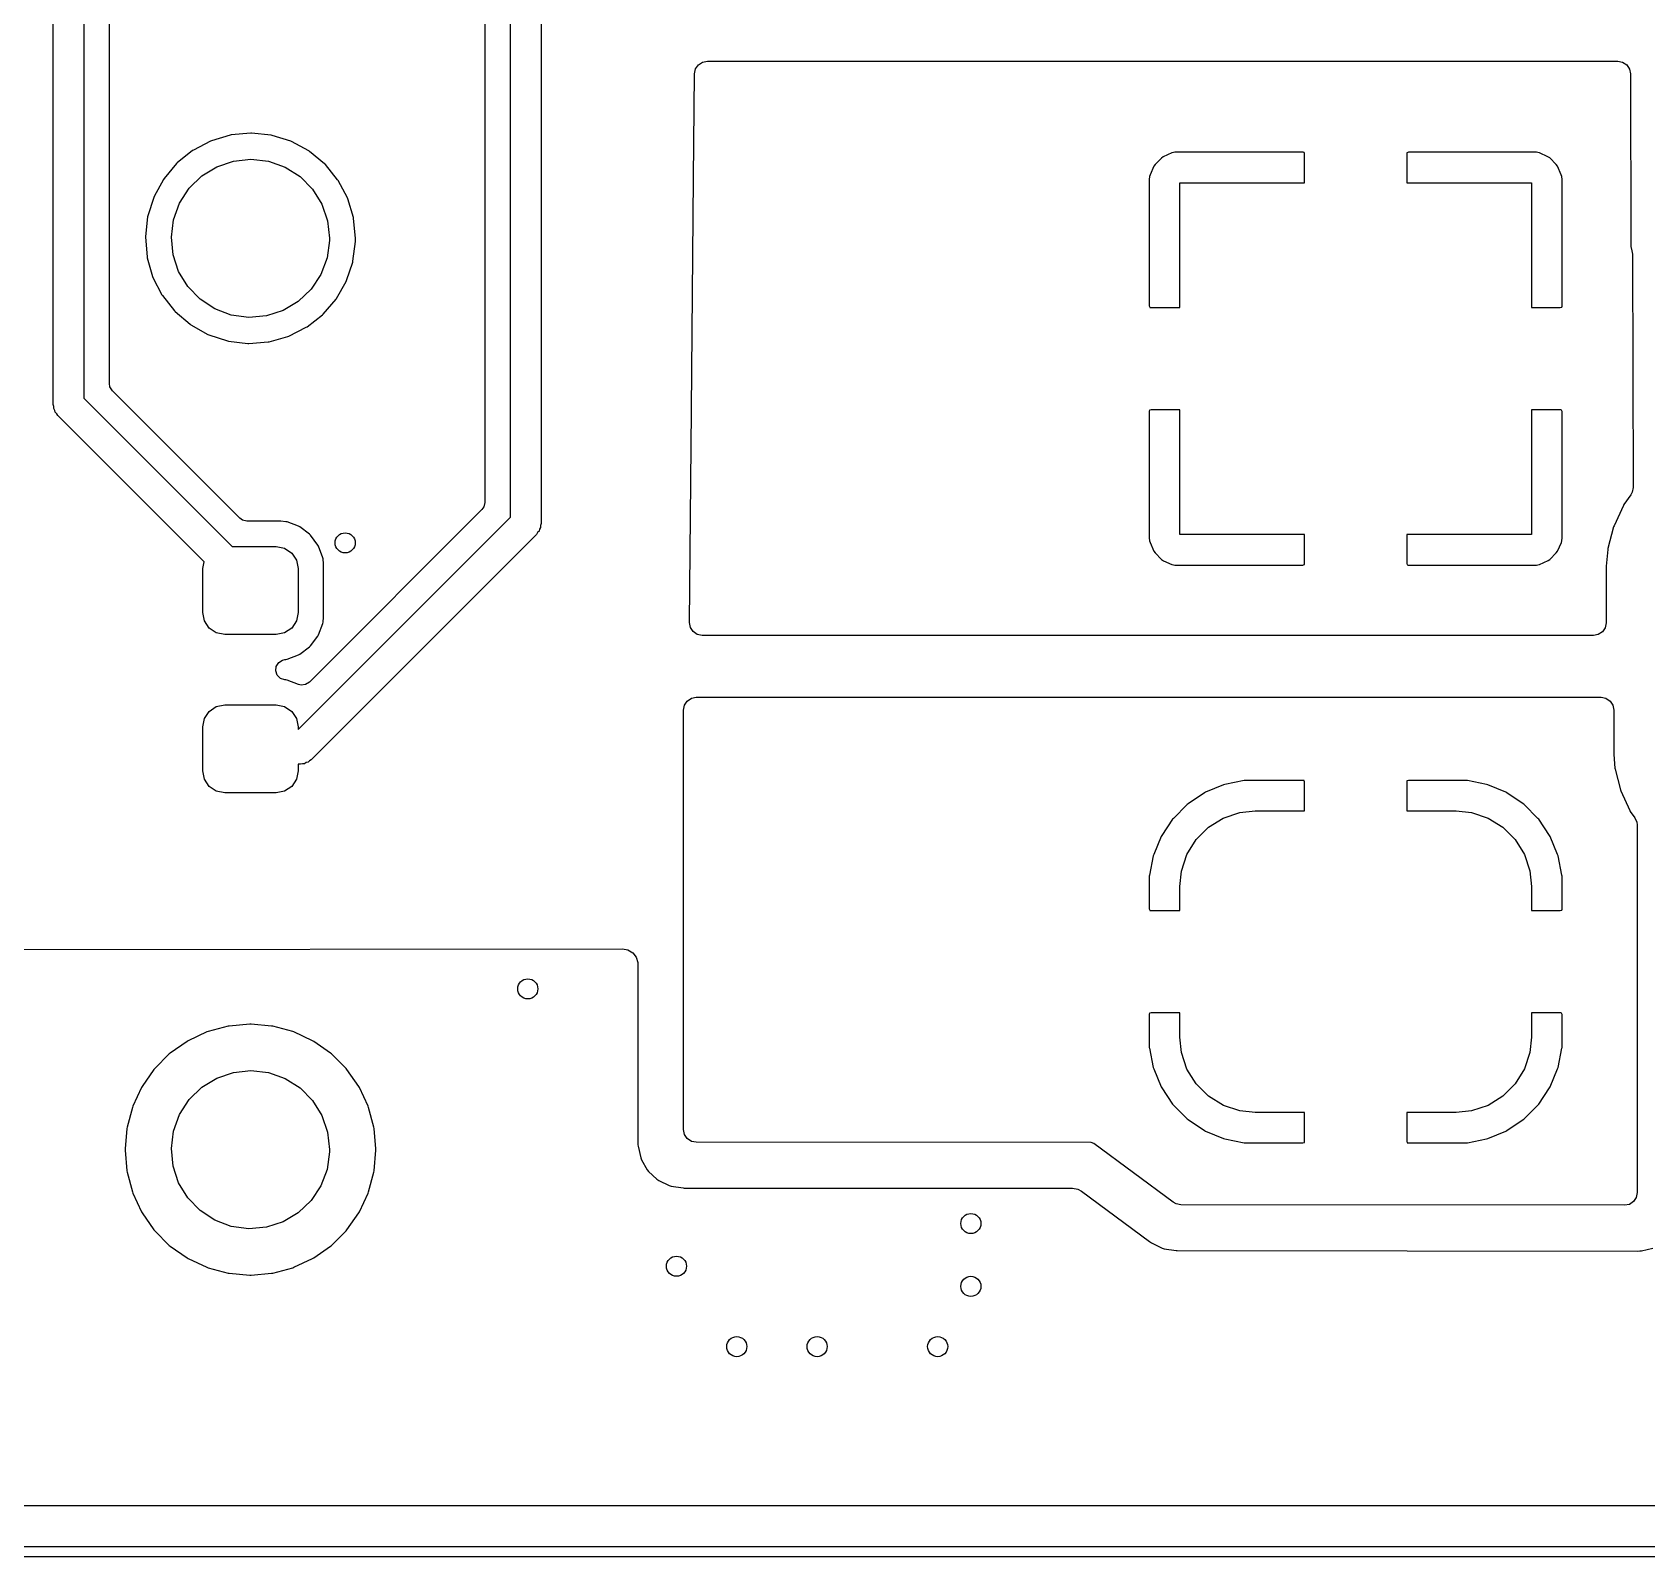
# Model space of a CAD drawing. Extents: x 0 to 4.25, y -4.33 to 0.
# Drawn here: x 2.71 to 3.342, y -4.333 to -3.736 of the extents above; entities that cross this region are included whole.
import ezdxf

# ---------------------------------------------------------------- set-up
doc = ezdxf.new("R2010")
doc.units = 0
doc.header["$MEASUREMENT"] = 0
doc.layers.add('BLACK', color=7, linetype='CONTINUOUS')

msp = doc.modelspace()

# ---------------------------------------------------------------- linework, layer by layer
at = {"layer": 'BLACK', "linetype": 'CONTINUOUS'}
for p, q in [((2.90915, -3.42784), (2.90915, -3.92795)), ((2.89715, -3.92547), (2.89715, -3.43033)), ((2.88717, -3.43612), (2.88717, -3.91968)), ((2.71802, -3.88139), (2.71802, -3.49304)), ((2.73002, -3.64525), (2.73002, -3.8789)), ((2.74, -3.87311), (2.74, -3.679)), ((2.96932, -3.7518), (2.96972, -3.74989)), ((2.96972, -3.74989), (2.97082, -3.74828)), ((2.97082, -3.74828), (2.97245, -3.74721)), ((2.97245, -3.74721), (2.97432, -3.74685)), ((2.97432, -3.74685), (3.33103, -3.74684)), ((3.33103, -3.74684), (3.33294, -3.74722)), ((3.33294, -3.74722), (3.33457, -3.74831)), ((3.33457, -3.74831), (3.33565, -3.74993)), ((3.33565, -3.74993), (3.33603, -3.75184)), ((2.96894, -3.79266), (2.96932, -3.7518)), ((3.33603, -3.75184), (3.33613, -3.81948)), ((2.78738, -3.77583), (2.78003, -3.77799)), ((2.78775, -3.77576), (2.78738, -3.77583)), ((2.79537, -3.77507), (2.78775, -3.77576)), ((2.79575, -3.77507), (2.79537, -3.77507)), ((2.80336, -3.77587), (2.79575, -3.77507)), ((2.80374, -3.77595), (2.80336, -3.77587)), ((2.81105, -3.77821), (2.80374, -3.77595)), ((2.77258, -3.78189), (2.76661, -3.78669)), ((2.7729, -3.78168), (2.77258, -3.78189)), ((2.77968, -3.77814), (2.7729, -3.78168)), ((2.78003, -3.77799), (2.77968, -3.77814)), ((2.8114, -3.77836), (2.81105, -3.77821)), ((2.81813, -3.782), (2.8114, -3.77836)), ((2.81845, -3.78221), (2.81813, -3.782)), ((2.82435, -3.78709), (2.81845, -3.78221)), ((3.15629, -3.7828), (3.15297, -3.78428)), ((3.157, -3.78261), (3.15629, -3.7828)), ((3.15752, -3.78254), (3.157, -3.78261)), ((3.15781, -3.78253), (3.15752, -3.78254)), ((3.20781, -3.78253), (3.15781, -3.78253)), ((3.2081, -3.78259), (3.20781, -3.78253)), ((3.20814, -3.78262), (3.2081, -3.78259)), ((3.20825, -3.78303), (3.20814, -3.78262)), ((3.24845, -3.78274), (3.24839, -3.78303)), ((3.24848, -3.7827), (3.24845, -3.78274)), ((3.24907, -3.78253), (3.24848, -3.7827)), ((3.29888, -3.78253), (3.24907, -3.78253)), ((3.29917, -3.78254), (3.29888, -3.78253)), ((3.29967, -3.7826), (3.29917, -3.78254)), ((3.30038, -3.7828), (3.29967, -3.7826)), ((3.3037, -3.78426), (3.30038, -3.7828)), ((2.76634, -3.78695), (2.76142, -3.79282)), ((2.76661, -3.78669), (2.76634, -3.78695)), ((2.77619, -3.7918), (2.78208, -3.78818)), ((2.78208, -3.78818), (2.78862, -3.78595)), ((2.78862, -3.78595), (2.79549, -3.78523)), ((2.79549, -3.78523), (2.80235, -3.78605)), ((2.80235, -3.78605), (2.80887, -3.78837)), ((2.80887, -3.78837), (2.8147, -3.79207)), ((2.82462, -3.78736), (2.82435, -3.78709)), ((2.82945, -3.79329), (2.82462, -3.78736)), ((3.14923, -3.78803), (3.14776, -3.79135)), ((3.14973, -3.78729), (3.14923, -3.78803)), ((3.15224, -3.78478), (3.14973, -3.78729)), ((3.15297, -3.78428), (3.15224, -3.78478)), ((3.20831, -3.78321), (3.20825, -3.78303)), ((3.20831, -3.79449), (3.20831, -3.78321)), ((3.24839, -3.78303), (3.24839, -3.79449)), ((3.30444, -3.78477), (3.3037, -3.78426)), ((3.30695, -3.78728), (3.30444, -3.78477)), ((3.30746, -3.78801), (3.30695, -3.78728)), ((3.30893, -3.79133), (3.30746, -3.78801)), ((2.76121, -3.79313), (2.75752, -3.79984)), ((2.76142, -3.79282), (2.76121, -3.79313)), ((2.77125, -3.79664), (2.77619, -3.7918)), ((2.8147, -3.79207), (2.81957, -3.79697)), ((2.82966, -3.79361), (2.82945, -3.79329)), ((2.83326, -3.80037), (2.82966, -3.79361)), ((2.96808, -3.88334), (2.96894, -3.79285)), ((2.96894, -3.79285), (2.96894, -3.79266)), ((3.1475, -3.79257), (3.14749, -3.79285)), ((3.14749, -3.79285), (3.14749, -3.84267)), ((3.14756, -3.79206), (3.1475, -3.79257)), ((3.14776, -3.79135), (3.14756, -3.79206)), ((3.15945, -3.84335), (3.15945, -3.79449)), ((3.15945, -3.79449), (3.20831, -3.79449)), ((3.24839, -3.79449), (3.29724, -3.79449)), ((3.29724, -3.79449), (3.29724, -3.84335)), ((3.30912, -3.79204), (3.30893, -3.79133)), ((3.30919, -3.79256), (3.30912, -3.79204)), ((3.3092, -3.79285), (3.30919, -3.79256)), ((3.3092, -3.84285), (3.3092, -3.79285)), ((2.75737, -3.80019), (2.75505, -3.80748)), ((2.75752, -3.79984), (2.75737, -3.80019)), ((2.76751, -3.80244), (2.77125, -3.79664)), ((2.81957, -3.79697), (2.82323, -3.80283)), ((2.8334, -3.80072), (2.83326, -3.80037)), ((2.83561, -3.80805), (2.8334, -3.80072)), ((2.75498, -3.80786), (2.75412, -3.81546)), ((2.75505, -3.80748), (2.75498, -3.80786)), ((2.76514, -3.80894), (2.76751, -3.80244)), ((2.82323, -3.80283), (2.82551, -3.80936)), ((2.83569, -3.80842), (2.83561, -3.80805)), ((2.76428, -3.8158), (2.76514, -3.80894)), ((2.82551, -3.80936), (2.82628, -3.81623)), ((2.83644, -3.81612), (2.83569, -3.80842)), ((2.75412, -3.81546), (2.75412, -3.81584)), ((2.75412, -3.81584), (2.75476, -3.82347)), ((2.76495, -3.82267), (2.76428, -3.8158)), ((2.82626, -3.81709), (2.8253, -3.82394)), ((2.82628, -3.81623), (2.82626, -3.81709)), ((2.83545, -3.82516), (2.83642, -3.81749)), ((2.83642, -3.81749), (2.83644, -3.81727)), ((2.83645, -3.81634), (2.83644, -3.81612)), ((2.83644, -3.81727), (2.83645, -3.81634)), ((3.33613, -3.81948), (3.33661, -3.82109)), ((2.75476, -3.82347), (2.75483, -3.82385)), ((2.75483, -3.82385), (2.75694, -3.8312)), ((2.76713, -3.82923), (2.76495, -3.82267)), ((2.8253, -3.82394), (2.82285, -3.8304)), ((2.83295, -3.8328), (2.83537, -3.82553)), ((2.83537, -3.82553), (2.83545, -3.82516)), ((3.33661, -3.82109), (3.33681, -3.82249)), ((3.33681, -3.82249), (3.33709, -3.91381)), ((2.75694, -3.8312), (2.75708, -3.83156)), ((2.75708, -3.83156), (2.76057, -3.83836)), ((2.77071, -3.83514), (2.76713, -3.82923)), ((2.82285, -3.8304), (2.81902, -3.83615)), ((2.82902, -3.8398), (2.8328, -3.83314)), ((2.8328, -3.83314), (2.83295, -3.8328)), ((2.76057, -3.83836), (2.76078, -3.83869)), ((2.76078, -3.83869), (2.76554, -3.84468)), ((2.77552, -3.84011), (2.77071, -3.83514)), ((2.81902, -3.83615), (2.81402, -3.84092)), ((2.8288, -3.84011), (2.82902, -3.8398)), ((2.76554, -3.84468), (2.7658, -3.84496)), ((2.7658, -3.84496), (2.77163, -3.84992)), ((2.7813, -3.8439), (2.77552, -3.84011)), ((2.78778, -3.84631), (2.7813, -3.8439)), ((2.80808, -3.84446), (2.80151, -3.8466)), ((2.81402, -3.84092), (2.80808, -3.84446)), ((2.82352, -3.84617), (2.8238, -3.8459)), ((2.8238, -3.8459), (2.8288, -3.84011)), ((3.14749, -3.84267), (3.14766, -3.84325)), ((3.14766, -3.84325), (3.1477, -3.84328)), ((3.1477, -3.84328), (3.14799, -3.84335)), ((3.14799, -3.84335), (3.15945, -3.84335)), ((3.29724, -3.84335), (3.30853, -3.84335)), ((3.30853, -3.84335), (3.30911, -3.84318)), ((3.30911, -3.84318), (3.30914, -3.84314)), ((3.30914, -3.84314), (3.3092, -3.84285)), ((2.77163, -3.84992), (2.77194, -3.85014)), ((2.77194, -3.85014), (2.77862, -3.85387)), ((2.79463, -3.84722), (2.78778, -3.84631)), ((2.80151, -3.8466), (2.79463, -3.84722)), ((2.81034, -3.85453), (2.81717, -3.85108)), ((2.81717, -3.85108), (2.81749, -3.85088)), ((2.81749, -3.85088), (2.82352, -3.84617)), ((2.77862, -3.85387), (2.77897, -3.85402)), ((2.77897, -3.85402), (2.78625, -3.85639)), ((2.78625, -3.85639), (2.78662, -3.85647)), ((2.78662, -3.85647), (2.79422, -3.85738)), ((2.79422, -3.85738), (2.7946, -3.85738)), ((2.7946, -3.85738), (2.80224, -3.8568)), ((2.80224, -3.8568), (2.80261, -3.85673)), ((2.80261, -3.85673), (2.80998, -3.85467)), ((2.80998, -3.85467), (2.81034, -3.85453)), ((2.74022, -3.87443), (2.74, -3.87311)), ((2.74117, -3.87594), (2.74022, -3.87443)), ((2.79107, -3.92585), (2.74117, -3.87594)), ((2.71822, -3.88215), (2.71802, -3.88139)), ((2.71822, -3.88294), (2.71822, -3.88215)), ((2.71862, -3.88363), (2.71822, -3.88294)), ((2.71882, -3.88439), (2.71862, -3.88363)), ((2.73002, -3.8789), (2.78811, -3.937)), ((2.96729, -3.96673), (2.96807, -3.88392)), ((2.96807, -3.88392), (2.96808, -3.88334)), ((3.14755, -3.88363), (3.14749, -3.88392)), ((3.14749, -3.88392), (3.14749, -3.93392)), ((3.14758, -3.8836), (3.14755, -3.88363)), ((3.14817, -3.88343), (3.14758, -3.8836)), ((3.15945, -3.88343), (3.14817, -3.88343)), ((3.15945, -3.93228), (3.15945, -3.88343)), ((3.29724, -3.88343), (3.29724, -3.93228)), ((3.30871, -3.88343), (3.29724, -3.88343)), ((3.309, -3.88349), (3.30871, -3.88343)), ((3.30903, -3.88352), (3.309, -3.88349)), ((3.3092, -3.8841), (3.30903, -3.88352)), ((3.3092, -3.93392), (3.3092, -3.8841)), ((2.71938, -3.88495), (2.71882, -3.88439)), ((2.71977, -3.88563), (2.71938, -3.88495)), ((2.7771, -3.94296), (2.71977, -3.88563)), ((3.33672, -3.91572), (3.33619, -3.91669)), ((3.33709, -3.91381), (3.33672, -3.91572)), ((2.88677, -3.92141), (2.886, -3.92251)), ((2.88717, -3.91968), (2.88677, -3.92141)), ((3.33327, -3.92093), (3.32957, -3.92885)), ((3.33348, -3.92056), (3.33327, -3.92093)), ((3.33619, -3.91669), (3.33348, -3.92056)), ((2.79217, -3.92662), (2.79107, -3.92585)), ((2.7939, -3.92702), (2.79217, -3.92662)), ((2.80702, -3.92702), (2.7939, -3.92702)), ((2.80723, -3.92703), (2.80702, -3.92702)), ((2.80915, -3.92724), (2.80723, -3.92703)), ((2.80963, -3.92735), (2.80915, -3.92724)), ((2.81412, -3.92904), (2.80963, -3.92735)), ((2.81398, -4.00864), (2.89715, -3.92547)), ((2.886, -3.92251), (2.81837, -3.99013)), ((2.90915, -3.92795), (2.90895, -3.92872)), ((2.81461, -3.9293), (2.81412, -3.92904)), ((2.81842, -3.93216), (2.81461, -3.9293)), ((2.81881, -3.93255), (2.81842, -3.93216)), ((2.82167, -3.93637), (2.81881, -3.93255)), ((2.90739, -3.9322), (2.81911, -4.02047)), ((2.90779, -3.93151), (2.90739, -3.9322)), ((2.90835, -3.93095), (2.90779, -3.93151)), ((2.90855, -3.93019), (2.90835, -3.93095)), ((2.90895, -3.92951), (2.90855, -3.93019)), ((2.90895, -3.92872), (2.90895, -3.92951)), ((3.14749, -3.93392), (3.14751, -3.93421)), ((3.14751, -3.93421), (3.14757, -3.93474)), ((3.20831, -3.93228), (3.15945, -3.93228)), ((3.20831, -3.94375), (3.20831, -3.93228)), ((3.29724, -3.93228), (3.24839, -3.93228)), ((3.24839, -3.93228), (3.24839, -3.94356)), ((3.30894, -3.93542), (3.30913, -3.93471)), ((3.30913, -3.93471), (3.30919, -3.93421)), ((3.30919, -3.93421), (3.3092, -3.93392)), ((3.32943, -3.92925), (3.32716, -3.9377)), ((3.32957, -3.92885), (3.32943, -3.92925)), ((2.78811, -3.937), (2.80536, -3.937)), ((2.80536, -3.937), (2.80866, -3.93766)), ((2.80866, -3.93766), (2.81145, -3.93952)), ((2.81145, -3.93952), (2.81332, -3.94232)), ((2.82194, -3.93685), (2.82167, -3.93637)), ((2.82362, -3.94135), (2.82194, -3.93685)), ((3.14757, -3.93474), (3.14776, -3.93544)), ((3.14776, -3.93544), (3.14924, -3.93876)), ((3.14924, -3.93876), (3.14974, -3.9395)), ((3.14974, -3.9395), (3.15225, -3.942)), ((3.30446, -3.94199), (3.30696, -3.93948)), ((3.30696, -3.93948), (3.30747, -3.93874)), ((3.30747, -3.93874), (3.30894, -3.93542)), ((3.32709, -3.93812), (3.32652, -3.94465)), ((3.32716, -3.9377), (3.32709, -3.93812)), ((2.77657, -3.94561), (2.7771, -3.94296)), ((2.77657, -3.96284), (2.77657, -3.94561)), ((2.81332, -3.94232), (2.81398, -3.94561)), ((2.81398, -3.94561), (2.81398, -3.96284)), ((2.82374, -3.94182), (2.82362, -3.94135)), ((2.82395, -3.94375), (2.82374, -3.94182)), ((2.82396, -3.94396), (2.82395, -3.94375)), ((2.82396, -3.96449), (2.82396, -3.94396)), ((3.15225, -3.942), (3.15299, -3.94251)), ((3.15299, -3.94251), (3.15631, -3.94398)), ((3.15631, -3.94398), (3.15702, -3.94417)), ((3.15702, -3.94417), (3.15753, -3.94423)), ((3.15753, -3.94423), (3.15781, -3.94424)), ((3.15781, -3.94424), (3.20763, -3.94424)), ((3.20763, -3.94424), (3.20821, -3.94407)), ((3.20821, -3.94407), (3.20824, -3.94403)), ((3.20824, -3.94403), (3.20831, -3.94375)), ((3.24839, -3.94356), (3.24856, -3.94415)), ((3.24856, -3.94415), (3.2486, -3.94418)), ((3.2486, -3.94418), (3.24888, -3.94424)), ((3.24888, -3.94424), (3.29888, -3.94424)), ((3.29888, -3.94424), (3.29917, -3.94423)), ((3.29917, -3.94423), (3.2997, -3.94416)), ((3.2997, -3.94416), (3.3004, -3.94397)), ((3.3004, -3.94397), (3.30372, -3.9425)), ((3.30372, -3.9425), (3.30446, -3.94199)), ((3.32652, -3.94465), (3.32651, -3.94486)), ((3.32651, -3.94486), (3.32651, -3.96685)), ((2.77723, -3.96613), (2.77657, -3.96284)), ((2.7791, -3.96893), (2.77723, -3.96613)), ((2.81332, -3.96613), (2.81145, -3.96893)), ((2.81398, -3.96284), (2.81332, -3.96613)), ((2.82374, -3.96663), (2.82395, -3.9647)), ((2.82395, -3.9647), (2.82396, -3.96449)), ((2.78189, -3.97079), (2.7791, -3.96893)), ((2.78519, -3.97145), (2.78189, -3.97079)), ((2.80536, -3.97145), (2.78519, -3.97145)), ((2.80866, -3.97079), (2.80536, -3.97145)), ((2.81145, -3.96893), (2.80866, -3.97079)), ((2.81881, -3.9759), (2.82167, -3.97208)), ((2.82167, -3.97208), (2.82194, -3.9716)), ((2.82194, -3.9716), (2.82362, -3.9671)), ((2.82362, -3.9671), (2.82374, -3.96663)), ((2.96767, -3.96869), (2.96729, -3.96673)), ((2.96875, -3.97031), (2.96767, -3.96869)), ((2.97038, -3.97139), (2.96875, -3.97031)), ((2.97229, -3.97177), (2.97038, -3.97139)), ((3.32151, -3.97185), (2.97229, -3.97177)), ((3.32342, -3.97147), (3.32151, -3.97185)), ((3.32504, -3.97038), (3.32342, -3.97147)), ((3.32613, -3.96876), (3.32504, -3.97038)), ((3.32651, -3.96685), (3.32613, -3.96876)), ((2.81461, -3.97915), (2.81842, -3.97629)), ((2.81842, -3.97629), (2.81881, -3.9759)), ((2.80522, -3.98569), (2.80541, -3.98392)), ((2.80541, -3.98392), (2.80635, -3.98241)), ((2.80635, -3.98241), (2.80785, -3.98146)), ((2.80785, -3.98146), (2.80876, -3.98125)), ((2.80876, -3.98125), (2.80915, -3.98121)), ((2.80915, -3.98121), (2.80963, -3.9811)), ((2.80963, -3.9811), (2.81412, -3.97941)), ((2.81412, -3.97941), (2.81461, -3.97915)), ((2.80581, -3.98737), (2.80522, -3.98569)), ((2.80708, -3.98862), (2.80581, -3.98737)), ((2.80876, -3.9892), (2.80708, -3.98862)), ((2.80915, -3.98925), (2.80876, -3.9892)), ((2.80963, -3.98936), (2.80915, -3.98925)), ((2.81414, -3.99105), (2.80963, -3.98936)), ((2.81509, -3.99128), (2.81414, -3.99105)), ((2.81686, -3.99108), (2.81509, -3.99128)), ((2.81837, -3.99013), (2.81686, -3.99108)), ((2.96534, -3.99911), (2.96643, -3.99749)), ((2.96643, -3.99749), (2.96805, -3.9964)), ((2.96805, -3.9964), (2.96996, -3.99602)), ((2.96996, -3.99602), (3.32451, -3.99602)), ((3.32451, -3.99602), (3.32642, -3.99641)), ((3.32642, -3.99641), (3.32804, -3.99749)), ((3.32804, -3.99749), (3.32913, -3.99911)), ((2.77723, -4.00432), (2.7791, -4.00153)), ((2.7791, -4.00153), (2.78189, -3.99966)), ((2.78189, -3.99966), (2.78519, -3.99901)), ((2.78519, -3.99901), (2.80536, -3.99901)), ((2.80536, -3.99901), (2.80866, -3.99966)), ((2.80866, -3.99966), (2.81145, -4.00153)), ((2.81145, -4.00153), (2.81332, -4.00432)), ((2.96496, -4.00102), (2.96534, -3.99911)), ((2.96496, -4.16536), (2.96496, -4.00102)), ((3.32913, -3.99911), (3.32951, -4.00102)), ((3.32951, -4.00102), (3.32951, -4.0183)), ((2.77657, -4.00762), (2.77723, -4.00432)), ((2.77657, -4.02484), (2.77657, -4.00762)), ((2.81332, -4.00432), (2.81398, -4.00762)), ((2.81398, -4.00762), (2.81398, -4.00864)), ((2.81487, -4.02223), (2.81398, -4.02223)), ((2.81398, -4.02223), (2.81398, -4.02484)), ((2.81563, -4.02203), (2.81487, -4.02223)), ((2.81642, -4.02203), (2.81563, -4.02203)), ((2.81711, -4.02163), (2.81642, -4.02203)), ((2.81787, -4.02143), (2.81711, -4.02163)), ((2.81843, -4.02087), (2.81787, -4.02143)), ((2.81911, -4.02047), (2.81843, -4.02087)), ((3.32951, -4.0183), (3.32952, -4.0185)), ((3.32952, -4.0185), (3.32994, -4.02376)), ((2.77723, -4.02814), (2.77657, -4.02484)), ((2.7791, -4.03093), (2.77723, -4.02814)), ((2.81332, -4.02814), (2.81145, -4.03093)), ((2.81398, -4.02484), (2.81332, -4.02814)), ((3.18459, -4.02864), (3.17702, -4.03016)), ((3.18495, -4.02859), (3.18459, -4.02864)), ((3.18507, -4.02859), (3.18495, -4.02859)), ((3.20781, -4.02859), (3.18507, -4.02859)), ((3.2081, -4.02865), (3.20781, -4.02859)), ((3.20814, -4.02869), (3.2081, -4.02865)), ((3.20825, -4.02909), (3.20814, -4.02869)), ((3.20831, -4.02927), (3.20825, -4.02909)), ((3.20831, -4.04055), (3.20831, -4.02927)), ((3.24845, -4.0288), (3.24839, -4.02909)), ((3.24839, -4.02909), (3.24839, -4.04055)), ((3.24848, -4.02876), (3.24845, -4.0288)), ((3.24907, -4.02859), (3.24848, -4.02876)), ((3.27162, -4.02859), (3.24907, -4.02859)), ((3.27175, -4.02859), (3.27162, -4.02859)), ((3.27211, -4.02864), (3.27175, -4.02859)), ((3.27175, -4.02859), (3.27175, -4.02859)), ((3.27967, -4.03016), (3.27211, -4.02864)), ((3.32994, -4.02376), (3.33001, -4.02417)), ((3.33001, -4.02417), (3.3321, -4.0323)), ((2.78189, -4.0328), (2.7791, -4.03093)), ((2.78519, -4.03346), (2.78189, -4.0328)), ((2.80536, -4.03346), (2.78519, -4.03346)), ((2.80866, -4.0328), (2.80536, -4.03346)), ((2.81145, -4.03093), (2.80866, -4.0328)), ((3.16908, -4.03347), (3.16272, -4.03773)), ((3.1695, -4.03325), (3.16908, -4.03347)), ((3.17657, -4.0303), (3.1695, -4.03325)), ((3.17702, -4.03016), (3.17657, -4.0303)), ((3.28013, -4.0303), (3.27967, -4.03016)), ((3.28719, -4.03325), (3.28013, -4.0303)), ((3.28762, -4.03347), (3.28719, -4.03325)), ((3.29398, -4.03773), (3.28762, -4.03347)), ((3.3321, -4.0323), (3.33225, -4.03271)), ((3.33225, -4.03271), (3.33574, -4.04033)), ((3.16235, -4.03803), (3.15693, -4.04345)), ((3.16272, -4.03773), (3.16235, -4.03803)), ((3.17645, -4.04334), (3.18294, -4.04118)), ((3.18294, -4.04118), (3.18898, -4.04055)), ((3.18898, -4.04055), (3.20831, -4.04055)), ((3.24839, -4.04055), (3.26772, -4.04055)), ((3.26772, -4.04055), (3.2737, -4.04116)), ((3.2737, -4.04116), (3.2802, -4.04332)), ((3.29435, -4.03803), (3.29398, -4.03773)), ((3.29976, -4.04345), (3.29435, -4.03803)), ((3.33574, -4.04033), (3.33595, -4.04071)), ((3.33595, -4.04071), (3.33768, -4.0432)), ((3.15663, -4.04382), (3.15237, -4.05018)), ((3.15693, -4.04345), (3.15663, -4.04382)), ((3.1658, -4.05178), (3.17064, -4.04694)), ((3.17064, -4.04694), (3.17645, -4.04334)), ((3.2802, -4.04332), (3.28602, -4.04691)), ((3.28602, -4.04691), (3.29086, -4.05174)), ((3.30006, -4.04382), (3.29976, -4.04345)), ((3.30432, -4.05018), (3.30006, -4.04382)), ((3.33768, -4.0432), (3.33846, -4.04499)), ((3.33846, -4.04499), (3.33858, -4.04605)), ((3.33858, -4.04605), (3.33869, -4.19003)), ((3.15214, -4.0506), (3.1492, -4.05767)), ((3.15237, -4.05018), (3.15214, -4.0506)), ((3.16222, -4.0576), (3.1658, -4.05178)), ((3.29086, -4.05174), (3.29446, -4.05755)), ((3.30455, -4.0506), (3.30432, -4.05018)), ((3.30749, -4.05767), (3.30455, -4.0506)), ((3.14906, -4.05813), (3.14754, -4.06569)), ((3.1492, -4.05767), (3.14906, -4.05813)), ((3.16006, -4.06409), (3.16222, -4.0576)), ((3.29446, -4.05755), (3.29662, -4.06404)), ((3.30763, -4.05813), (3.30749, -4.05767)), ((3.30916, -4.06569), (3.30763, -4.05813)), ((3.14754, -4.06569), (3.14749, -4.06605)), ((3.14749, -4.06605), (3.14749, -4.06605)), ((3.14749, -4.06605), (3.14749, -4.06618)), ((3.14749, -4.06618), (3.14749, -4.07889)), ((3.15945, -4.07008), (3.16006, -4.06409)), ((3.29662, -4.06404), (3.29724, -4.07008)), ((3.3092, -4.06605), (3.30916, -4.06569)), ((3.3092, -4.06618), (3.3092, -4.06605)), ((3.3092, -4.06605), (3.3092, -4.06605)), ((3.3092, -4.07907), (3.3092, -4.06618)), ((3.15945, -4.07957), (3.15945, -4.07008)), ((3.29724, -4.07008), (3.29724, -4.07957)), ((3.14749, -4.07889), (3.14766, -4.07947)), ((3.14766, -4.07947), (3.1477, -4.0795)), ((3.1477, -4.0795), (3.14799, -4.07957)), ((3.14799, -4.07957), (3.15945, -4.07957)), ((3.29724, -4.07957), (3.30853, -4.07957)), ((3.30853, -4.07957), (3.30911, -4.0794)), ((3.30911, -4.0794), (3.30914, -4.07936)), ((3.30914, -4.07936), (3.3092, -4.07907)), ((2.63141, -4.09491), (2.94103, -4.09453)), ((2.94103, -4.09453), (2.9432, -4.09493)), ((2.9432, -4.09493), (2.94508, -4.09609)), ((2.94508, -4.09609), (2.94641, -4.09785)), ((2.94641, -4.09785), (2.94701, -4.09997)), ((2.94701, -4.09997), (2.94704, -4.10053)), ((2.94704, -4.10053), (2.94704, -4.17026)), ((2.79502, -4.12408), (2.787, -4.12479)), ((2.79553, -4.12408), (2.79502, -4.12408)), ((2.80356, -4.12479), (2.79553, -4.12408)), ((3.14755, -4.11986), (3.14749, -4.12014)), ((3.14749, -4.12014), (3.14749, -4.13304)), ((3.14758, -4.11982), (3.14755, -4.11986)), ((3.14817, -4.11965), (3.14758, -4.11982)), ((3.15945, -4.11965), (3.14817, -4.11965)), ((3.15945, -4.12913), (3.15945, -4.11965)), ((3.29724, -4.11965), (3.29724, -4.12913)), ((3.30871, -4.11965), (3.29724, -4.11965)), ((3.309, -4.11971), (3.30871, -4.11965)), ((3.30903, -4.11974), (3.309, -4.11971)), ((3.3092, -4.12033), (3.30903, -4.11974)), ((3.3092, -4.13304), (3.3092, -4.12033)), ((2.77048, -4.1308), (2.76388, -4.13542)), ((2.77093, -4.13054), (2.77048, -4.1308)), ((2.77822, -4.12714), (2.77093, -4.13054)), ((2.77871, -4.12696), (2.77822, -4.12714)), ((2.78649, -4.12487), (2.77871, -4.12696)), ((2.787, -4.12479), (2.78649, -4.12487)), ((2.80406, -4.12487), (2.80356, -4.12479)), ((2.81184, -4.12696), (2.80406, -4.12487)), ((2.81233, -4.12714), (2.81184, -4.12696)), ((2.81962, -4.13054), (2.81233, -4.12714)), ((2.82007, -4.1308), (2.81962, -4.13054)), ((2.82667, -4.13542), (2.82007, -4.1308)), ((3.16007, -4.13517), (3.15945, -4.12913)), ((3.29724, -4.12913), (3.29663, -4.13512)), ((2.76349, -4.13575), (2.75779, -4.14144)), ((2.76388, -4.13542), (2.76349, -4.13575)), ((2.82706, -4.13575), (2.82667, -4.13542)), ((2.83276, -4.14144), (2.82706, -4.13575)), ((3.14749, -4.13304), (3.14749, -4.13316)), ((3.14749, -4.13316), (3.14749, -4.13316)), ((3.14749, -4.13316), (3.14754, -4.13352)), ((3.14754, -4.13352), (3.14906, -4.14109)), ((3.16224, -4.14166), (3.16007, -4.13517)), ((3.29663, -4.13512), (3.29448, -4.14161)), ((3.30763, -4.14109), (3.30916, -4.13352)), ((3.30916, -4.13352), (3.3092, -4.13316)), ((3.3092, -4.13316), (3.3092, -4.13304)), ((3.3092, -4.13316), (3.3092, -4.13316)), ((2.75746, -4.14184), (2.75284, -4.14843)), ((2.75779, -4.14144), (2.75746, -4.14184)), ((2.78208, -4.14518), (2.78862, -4.14295)), ((2.78862, -4.14295), (2.79549, -4.14223)), ((2.79549, -4.14223), (2.80235, -4.14305)), ((2.80235, -4.14305), (2.80887, -4.14537)), ((2.83309, -4.14184), (2.83276, -4.14144)), ((2.83771, -4.14843), (2.83309, -4.14184)), ((3.14906, -4.14109), (3.1492, -4.14154)), ((3.1492, -4.14154), (3.15214, -4.14861)), ((3.16584, -4.14747), (3.16224, -4.14166)), ((3.29448, -4.14161), (3.29089, -4.14743)), ((3.30455, -4.14861), (3.30749, -4.14154)), ((3.30749, -4.14154), (3.30763, -4.14109)), ((2.75259, -4.14888), (2.74918, -4.15618)), ((2.75284, -4.14843), (2.75259, -4.14888)), ((2.77125, -4.15364), (2.77619, -4.1488)), ((2.77619, -4.1488), (2.78208, -4.14518)), ((2.80887, -4.14537), (2.8147, -4.14907)), ((2.8147, -4.14907), (2.81957, -4.15397)), ((2.83797, -4.14888), (2.83771, -4.14843)), ((2.84137, -4.15618), (2.83797, -4.14888)), ((3.15214, -4.14861), (3.15237, -4.14903)), ((3.15237, -4.14903), (3.15663, -4.15539)), ((3.17068, -4.15231), (3.16584, -4.14747)), ((3.29089, -4.14743), (3.28606, -4.15227)), ((3.30006, -4.15539), (3.30432, -4.14903)), ((3.30432, -4.14903), (3.30455, -4.14861)), ((2.76751, -4.15944), (2.77125, -4.15364)), ((2.81957, -4.15397), (2.82323, -4.15983)), ((3.15663, -4.15539), (3.15693, -4.15577)), ((3.15693, -4.15577), (3.16235, -4.16118)), ((3.1765, -4.15589), (3.17068, -4.15231)), ((3.18299, -4.15805), (3.1765, -4.15589)), ((3.28024, -4.15587), (3.27375, -4.15804)), ((3.28606, -4.15227), (3.28024, -4.15587)), ((3.29435, -4.16118), (3.29976, -4.15577)), ((3.29976, -4.15577), (3.30006, -4.15539)), ((2.74901, -4.15666), (2.74692, -4.16444)), ((2.74918, -4.15618), (2.74901, -4.15666)), ((2.76514, -4.16594), (2.76751, -4.15944)), ((2.82323, -4.15983), (2.82551, -4.16636)), ((2.84154, -4.15666), (2.84137, -4.15618)), ((2.84363, -4.16444), (2.84154, -4.15666)), ((3.16235, -4.16118), (3.16272, -4.16148)), ((3.16272, -4.16148), (3.16908, -4.16574)), ((3.18898, -4.15866), (3.18299, -4.15805)), ((3.20831, -4.15866), (3.18898, -4.15866)), ((3.20831, -4.17012), (3.20831, -4.15866)), ((3.26772, -4.15866), (3.24839, -4.15866)), ((3.24839, -4.15866), (3.24839, -4.16994)), ((3.27375, -4.15804), (3.26772, -4.15866)), ((3.28762, -4.16574), (3.29398, -4.16148)), ((3.29398, -4.16148), (3.29435, -4.16118)), ((2.74683, -4.16495), (2.74613, -4.17297)), ((2.74692, -4.16444), (2.74683, -4.16495)), ((2.76428, -4.1728), (2.76514, -4.16594)), ((2.82551, -4.16636), (2.82628, -4.17323)), ((2.84372, -4.16495), (2.84363, -4.16444)), ((2.84442, -4.17297), (2.84372, -4.16495)), ((2.96534, -4.16727), (2.96496, -4.16536)), ((2.96642, -4.16889), (2.96534, -4.16727)), ((3.16908, -4.16574), (3.1695, -4.16597)), ((3.1695, -4.16597), (3.17657, -4.16891)), ((3.28013, -4.16891), (3.28719, -4.16597)), ((3.28719, -4.16597), (3.28762, -4.16574)), ((2.74613, -4.17297), (2.74613, -4.17349)), ((2.74613, -4.17349), (2.74683, -4.18151)), ((2.76495, -4.17967), (2.76428, -4.1728)), ((2.82626, -4.17409), (2.8253, -4.18094)), ((2.82628, -4.17323), (2.82626, -4.17409)), ((2.84372, -4.18151), (2.84442, -4.17349)), ((2.84442, -4.17349), (2.84442, -4.17297)), ((2.94704, -4.17026), (2.94704, -4.17037)), ((2.94704, -4.17037), (2.94708, -4.17137)), ((2.94708, -4.17137), (2.94715, -4.17192)), ((2.94715, -4.17192), (2.94818, -4.17644)), ((2.96804, -4.16998), (2.96642, -4.16889)), ((2.96996, -4.17036), (2.96804, -4.16998)), ((3.12464, -4.17043), (2.96996, -4.17036)), ((3.12579, -4.17085), (3.12464, -4.17043)), ((3.15689, -4.19386), (3.12579, -4.17085)), ((3.17657, -4.16891), (3.17702, -4.16905)), ((3.17702, -4.16905), (3.18459, -4.17057)), ((3.18459, -4.17057), (3.18495, -4.17062)), ((3.18495, -4.17062), (3.18507, -4.17062)), ((3.18507, -4.17062), (3.20763, -4.17062)), ((3.20763, -4.17062), (3.20821, -4.17045)), ((3.20821, -4.17045), (3.20824, -4.17041)), ((3.20824, -4.17041), (3.20831, -4.17012)), ((3.24839, -4.16994), (3.24856, -4.17053)), ((3.24856, -4.17053), (3.2486, -4.17056)), ((3.2486, -4.17056), (3.24888, -4.17062)), ((3.24888, -4.17062), (3.27162, -4.17062)), ((3.27162, -4.17062), (3.27175, -4.17062)), ((3.27175, -4.17062), (3.27211, -4.17057)), ((3.27175, -4.17062), (3.27175, -4.17062)), ((3.27211, -4.17057), (3.27967, -4.16905)), ((3.27967, -4.16905), (3.28013, -4.16891)), ((2.76713, -4.18623), (2.76495, -4.17967)), ((2.8253, -4.18094), (2.82285, -4.1874)), ((2.94818, -4.17644), (2.9485, -4.17725)), ((2.9485, -4.17725), (2.95073, -4.18112)), ((2.95073, -4.18112), (2.95128, -4.18181)), ((2.74683, -4.18151), (2.74692, -4.18202)), ((2.74692, -4.18202), (2.74901, -4.18979)), ((2.77071, -4.19214), (2.76713, -4.18623)), ((2.82285, -4.1874), (2.81902, -4.19315)), ((2.84154, -4.18979), (2.84363, -4.18202)), ((2.84363, -4.18202), (2.84372, -4.18151)), ((2.95128, -4.18181), (2.95455, -4.18485)), ((2.95455, -4.18485), (2.95528, -4.18534)), ((2.95528, -4.18534), (2.9593, -4.18728)), ((2.9593, -4.18728), (2.96014, -4.18754)), ((2.96014, -4.18754), (2.96478, -4.18824)), ((2.74901, -4.18979), (2.74918, -4.19028)), ((2.74918, -4.19028), (2.75259, -4.19758)), ((2.77552, -4.19711), (2.77071, -4.19214)), ((2.81902, -4.19315), (2.81402, -4.19792)), ((2.83797, -4.19758), (2.84137, -4.19028)), ((2.84137, -4.19028), (2.84154, -4.18979)), ((2.96478, -4.18824), (2.96522, -4.18828)), ((2.96522, -4.18828), (3.11733, -4.18835)), ((3.11733, -4.18835), (3.1195, -4.18876)), ((3.1195, -4.18876), (3.1209, -4.18953)), ((3.1209, -4.18953), (3.14752, -4.20923)), ((3.15795, -4.19446), (3.15689, -4.19386)), ((3.33723, -4.19357), (3.33561, -4.19465)), ((3.33831, -4.19194), (3.33723, -4.19357)), ((3.33869, -4.19003), (3.33831, -4.19194)), ((2.75259, -4.19758), (2.75284, -4.19802)), ((2.75284, -4.19802), (2.75746, -4.20462)), ((2.7813, -4.2009), (2.77552, -4.19711)), ((2.81402, -4.19792), (2.80808, -4.20146)), ((2.83309, -4.20462), (2.83771, -4.19802)), ((2.83771, -4.19802), (2.83797, -4.19758)), ((3.15986, -4.19484), (3.15795, -4.19446)), ((3.33368, -4.19503), (3.15986, -4.19484)), ((3.33561, -4.19465), (3.33368, -4.19503)), ((2.75746, -4.20462), (2.75779, -4.20502)), ((2.75779, -4.20502), (2.76349, -4.21071)), ((2.78778, -4.20331), (2.7813, -4.2009)), ((2.79463, -4.20422), (2.78778, -4.20331)), ((2.80151, -4.2036), (2.79463, -4.20422)), ((2.80808, -4.20146), (2.80151, -4.2036)), ((2.82706, -4.21071), (2.83276, -4.20502)), ((2.83276, -4.20502), (2.83309, -4.20462)), ((2.76349, -4.21071), (2.76388, -4.21104)), ((2.76388, -4.21104), (2.77048, -4.21566)), ((2.82007, -4.21566), (2.82667, -4.21104)), ((2.82667, -4.21104), (2.82706, -4.21071)), ((3.14752, -4.20923), (3.14757, -4.20926)), ((3.14757, -4.20926), (3.14789, -4.20949)), ((3.14789, -4.20949), (3.14832, -4.20974)), ((3.14832, -4.20974), (3.15252, -4.21177)), ((3.15252, -4.21177), (3.15335, -4.21203)), ((3.15335, -4.21203), (3.15799, -4.21273)), ((3.15799, -4.21273), (3.15843, -4.21276)), ((3.15843, -4.21276), (3.33858, -4.21296)), ((3.33858, -4.21296), (3.33869, -4.21296)), ((3.33869, -4.21296), (3.33973, -4.21292)), ((3.33973, -4.21292), (3.34028, -4.21285)), ((3.34028, -4.21285), (3.3448, -4.21181)), ((2.77048, -4.21566), (2.77093, -4.21592)), ((2.77093, -4.21592), (2.77822, -4.21932)), ((2.77822, -4.21932), (2.77871, -4.2195)), ((2.81184, -4.2195), (2.81233, -4.21932)), ((2.81233, -4.21932), (2.81962, -4.21592)), ((2.81962, -4.21592), (2.82007, -4.21566)), ((2.77871, -4.2195), (2.78649, -4.22158)), ((2.78649, -4.22158), (2.787, -4.22167)), ((2.787, -4.22167), (2.79502, -4.22237)), ((2.79502, -4.22237), (2.79553, -4.22237)), ((2.79553, -4.22237), (2.80356, -4.22167)), ((2.80356, -4.22167), (2.80406, -4.22158)), ((2.80406, -4.22158), (2.81184, -4.2195)), ((4.02474, -4.31275), (1.84567, -4.31275)), ((4.25197, -4.33268), (0, -4.33268)), ((0.001969, -4.32874), (4.25, -4.32874))]:
    msp.add_line(p, q, dxfattribs=at)
at = {"layer": 'BLACK'}
for centre in [(2.83239, -3.93554), (2.90394, -4.11024), (3.07756, -4.20217), (2.9622, -4.2189), (3.07756, -4.22677), (2.98583, -4.25039), (3.01732, -4.25039), (3.06457, -4.25039)]:
    msp.add_circle(centre, 0.003937, dxfattribs=at)

doc.saveas('drawing.dxf')
